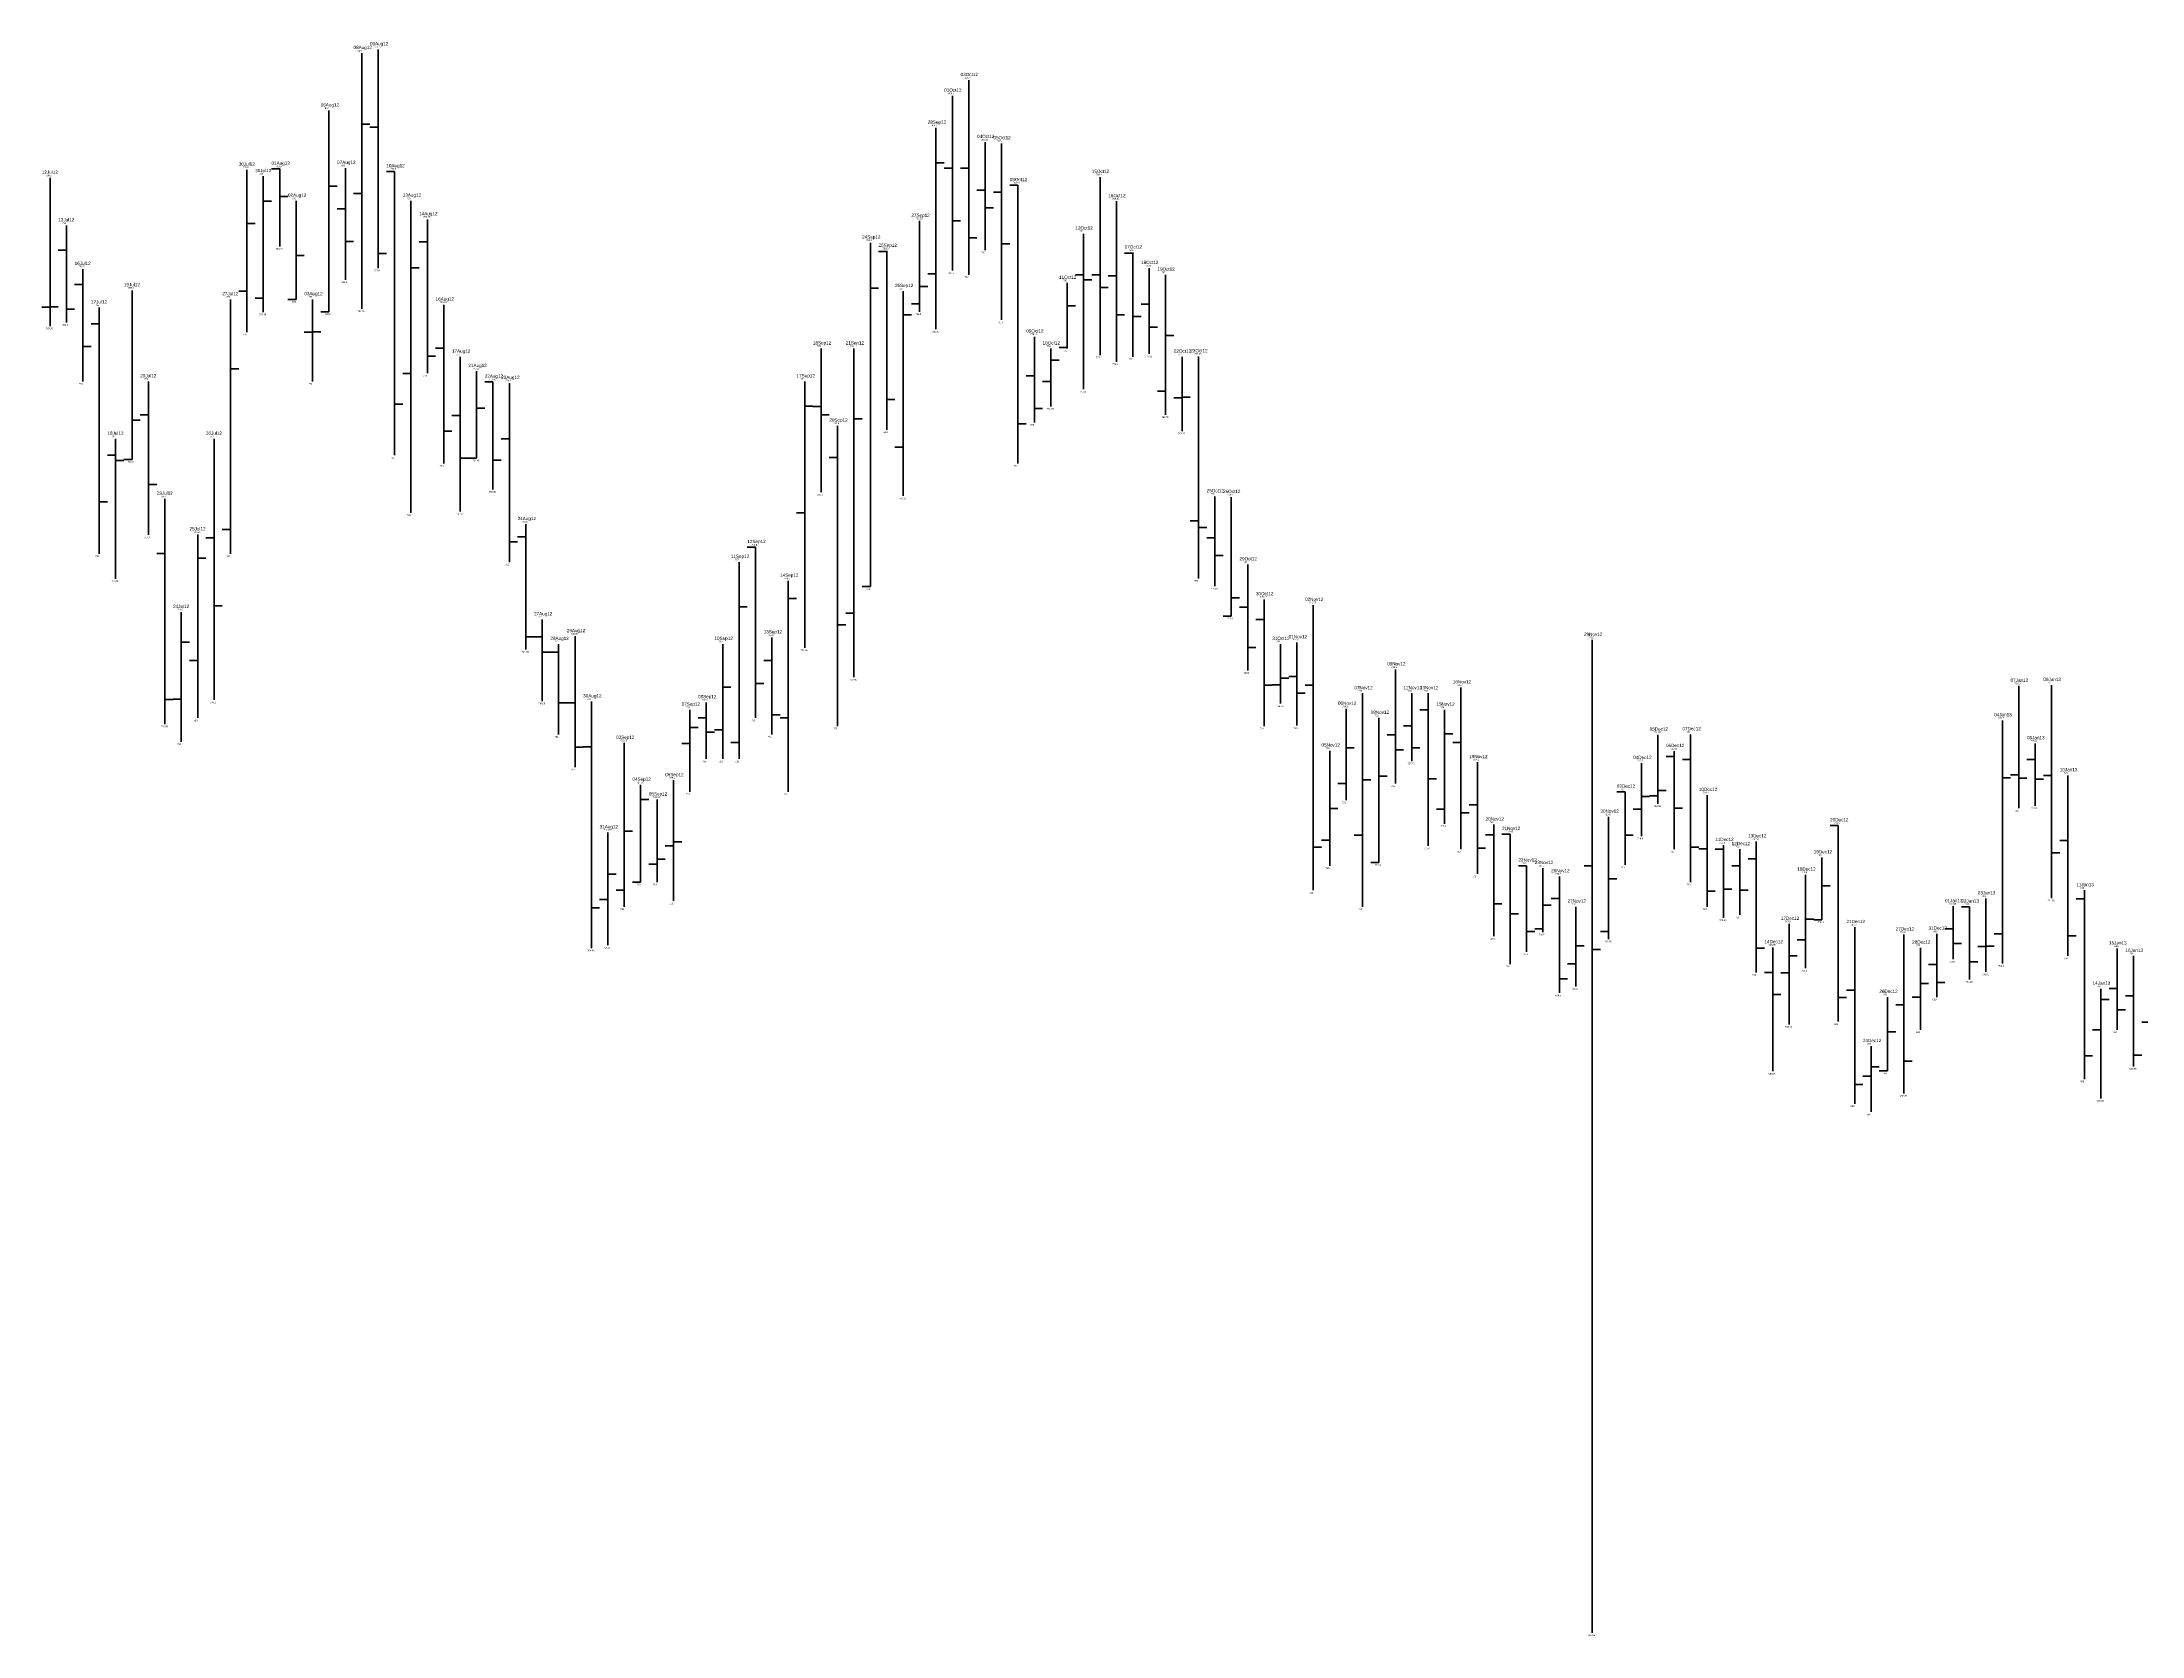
# Model space of a CAD drawing. Header units: inches. Extents: x 0 to 30000, y -20 to 2443.
# Drawn here: x 4358.5 to 4486.5, y 310.6 to 407.7 of the extents above; entities that cross this region are included whole.
import ezdxf

# ---------------------------------------------------------------- set-up
doc = ezdxf.new("R2010")
doc.units = ezdxf.units.IN
doc.header["$MEASUREMENT"] = 0
for name, color, linetype in [('DATE', 7, 'Continuous'), ('Graph', 7, 'Continuous'), ('Rate', 7, 'Continuous')]:
    doc.layers.add(name, color=color, linetype=linetype)
doc.styles.get("Standard").update_dxf_attribs({"font": 'arial.ttf'})

msp = doc.modelspace()

# ---------------------------------------------------------------- linework, layer by layer
at = {"layer": 'Graph', "color": 1, "lineweight": 35}
for p, q in [((4379, 407.225), (4379, 393.9)), ((4415, 405.35), (4415, 393.5)), ((4414, 404.4), (4414, 393.75)), ((4379, 402.5), (4378.5, 402.5)), ((4416, 401.575), (4416, 395)), ((4417, 401.5), (4417, 390.75)), ((4373, 399.95), (4372.5, 399.95)), ((4373, 399.95), (4373, 395.225)), ((4377, 400), (4377, 393.2)), ((4380, 399.8), (4379.5, 399.8)), ((4380, 399.8), (4380, 382.5)), ((4414, 400), (4413.5, 400)), ((4415, 400), (4414.5, 400)), ((4423, 399.45), (4423, 388.6)), ((4373, 398.275), (4373.5, 398.275)), ((4416, 398.65), (4415.5, 398.65)), ((4417, 398.525), (4416.5, 398.525)), ((4418, 398.95), (4417.5, 398.95)), ((4418, 398.95), (4418, 382)), ((4377, 397.525), (4376.5, 397.525)), ((4382, 396.875), (4382, 387.5)), ((4416, 397.575), (4416.5, 397.575)), ((4424, 397.975), (4424, 388.2)), ((4360, 396.5), (4360, 390.6)), ((4377, 395.525), (4377.5, 395.525)), ((4414, 396.775), (4414.5, 396.775)), ((4415, 395.75), (4415.5, 395.75)), ((4422, 396), (4422, 386.525)), ((4360, 395), (4359.5, 395)), ((4379, 394.8), (4379.5, 394.8)), ((4382, 395.5), (4381.5, 395.5)), ((4410, 394.925), (4409.5, 394.925)), ((4410, 394.95), (4410, 384.05)), ((4417, 395.375), (4417.5, 395.375)), ((4425, 394.825), (4424.5, 394.825)), ((4425, 394.85), (4425, 388.5)), ((4361, 393.85), (4361, 387)), ((4422, 393.5), (4421.5, 393.5)), ((4422, 393.2), (4422.5, 393.2)), ((4423, 393.5), (4422.5, 393.5)), ((4424, 393.425), (4423.5, 393.425)), ((4426, 393.9), (4426, 388.675)), ((4361, 392.9), (4360.5, 392.9)), ((4423, 392.725), (4423.5, 392.725)), ((4426, 391.7), (4425.5, 391.7)), ((4360, 391.4), (4360.5, 391.4)), ((4362, 390.5), (4361.5, 390.5)), ((4362, 391.5), (4362, 376.5)), ((4383, 391.675), (4383, 382)), ((4424, 391.05), (4424.5, 391.05)), ((4425, 390.95), (4425.5, 390.95)), ((4361, 389.125), (4361.5, 389.125)), ((4419, 389.725), (4419, 384.5)), ((4426, 390.3), (4426.5, 390.3)), ((4382, 388.55), (4382.5, 388.55)), ((4383, 389.025), (4382.5, 389.025)), ((4384, 388.5), (4384, 379.075)), ((4406, 389), (4406, 380.25)), ((4429, 388.525), (4429, 375)), ((4365, 387), (4365, 377.65)), ((4386, 386.975), (4385.5, 386.975)), ((4386, 386.975), (4386, 380.425)), ((4387, 386.9), (4387, 376)), ((4419, 387.35), (4418.5, 387.35)), ((4380, 385.625), (4380.5, 385.625)), ((4406, 385.475), (4405.5, 385.475)), ((4410, 385.9), (4410.5, 385.9)), ((4419, 385.35), (4419.5, 385.35)), ((4365, 384.975), (4364.5, 384.975)), ((4384, 384.925), (4383.5, 384.925)), ((4406, 384.975), (4406.5, 384.975)), ((4407, 384.3), (4407, 366)), ((4418, 384.425), (4418.5, 384.425)), ((4363, 383.5), (4363, 374.975)), ((4369, 383.5), (4369, 367.6)), ((4383, 383.975), (4383.5, 383.975)), ((4387, 383.5), (4386.5, 383.5)), ((4363, 382.5), (4362.5, 382.5)), ((4363, 382.175), (4363.5, 382.175)), ((4384, 382.325), (4384.5, 382.325)), ((4386, 382.2), (4386.5, 382.2)), ((4407, 382.375), (4406.5, 382.375)), ((4365, 380.725), (4365.5, 380.725)), ((4362, 379.675), (4362.5, 379.675)), ((4366, 379.85), (4366, 366.125)), ((4430, 380), (4430, 374.525)), ((4388, 378.3), (4388, 370.675)), ((4429, 378.5), (4428.5, 378.5)), ((4429, 378.1), (4429.5, 378.1)), ((4366, 376.525), (4365.5, 376.525)), ((4369, 377.475), (4368.5, 377.475)), ((4387, 377.225), (4387.5, 377.225)), ((4388, 377.525), (4387.5, 377.525)), ((4402, 376.9), (4401.5, 376.9)), ((4402, 376.9), (4402, 366.5)), ((4430, 377.475), (4429.5, 377.475)), ((4430, 376.4), (4430.5, 376.4)), ((4432, 375.85), (4432, 369.4)), ((4369, 373.325), (4369.5, 373.325)), ((4389, 372.5), (4389, 367.525)), ((4432, 373.25), (4431.5, 373.25)), ((4433, 372.5), (4432.5, 372.5)), ((4433, 373.725), (4433, 366)), ((4436, 373.375), (4436, 356)), ((4388, 371.45), (4388.5, 371.45)), ((4389, 371.45), (4388.5, 371.45)), ((4391, 371.475), (4391, 363.5)), ((4403, 371.4), (4403, 365.5)), ((4407, 372.175), (4407.5, 372.175)), ((4453, 371.25), (4453, 310.775)), ((4389, 370.5), (4389.5, 370.5)), ((4390, 370.5), (4389.5, 370.5)), ((4390, 371), (4390, 365.5)), ((4403, 370), (4402.5, 370)), ((4432, 370.8), (4432.5, 370.8)), ((4435, 371.1), (4435, 366.05)), ((4435, 369.025), (4434.5, 369.025)), ((4441, 369.45), (4441, 362.5)), ((4366, 367.625), (4366.5, 367.625)), ((4390, 367.425), (4390.5, 367.425)), ((4391, 367.425), (4390.5, 367.425)), ((4392, 367.5), (4392, 352.475)), ((4399, 367.45), (4399, 364)), ((4402, 368.6), (4402.5, 368.6)), ((4433, 368.5), (4433.5, 368.5)), ((4435, 368), (4435.5, 368)), ((4436, 368.5), (4435.5, 368.5)), ((4442, 368), (4442, 363.875)), ((4443, 368), (4443, 358.7)), ((4445, 368.35), (4445, 358.5)), ((4479, 368.45), (4479, 361)), ((4481, 368.5), (4481, 355.525)), ((4399, 366.5), (4398.5, 366.5)), ((4403, 366.7), (4403.5, 366.7)), ((4443, 367), (4442.5, 367)), ((4399, 365.625), (4399.5, 365.625)), ((4441, 365.475), (4440.5, 365.475)), ((4442, 366.025), (4441.5, 366.025)), ((4445, 365), (4444.5, 365)), ((4459, 365.5), (4459, 356.5)), ((4480, 364.95), (4480, 361.15)), ((4391, 364.725), (4391.5, 364.725)), ((4392, 364.75), (4391.5, 364.75)), ((4441, 364.55), (4441.5, 364.55)), ((4442, 364.675), (4442.5, 364.675)), ((4446, 363.8), (4446, 357)), ((4458, 364.15), (4457.5, 364.15)), ((4458, 364.475), (4458, 358.5)), ((4459, 363.975), (4458.5, 363.975)), ((4480, 363.975), (4479.5, 363.975)), ((4443, 362.8), (4443.5, 362.8)), ((4479, 363.025), (4478.5, 363.025)), ((4479, 362.825), (4479.5, 362.825)), ((4480, 362.775), (4480.5, 362.775)), ((4481, 363), (4480.5, 363)), ((4482, 363), (4482, 352)), ((4446, 361.2), (4445.5, 361.2)), ((4455, 362), (4454.5, 362)), ((4455, 362), (4455, 357.55)), ((4458, 361), (4458.5, 361)), ((4460, 361.8), (4460, 355)), ((4445, 360.725), (4445.5, 360.725)), ((4447, 360), (4447, 353.2)), ((4468, 359.95), (4467.5, 359.95)), ((4468, 359.95), (4468, 348)), ((4436, 358.625), (4436.5, 358.625)), ((4446, 358.575), (4446.5, 358.575)), ((4447, 359.375), (4446.5, 359.375)), ((4448, 359.425), (4447.5, 359.425)), ((4448, 359.425), (4448, 351.5)), ((4455, 359.35), (4455.5, 359.35)), ((4459, 358.625), (4459.5, 358.625)), ((4460, 358.525), (4459.5, 358.525)), ((4461, 358.5), (4460.5, 358.5)), ((4461, 358.75), (4461, 354.325)), ((4462, 358.5), (4462, 354.5)), ((4463, 358.975), (4463, 351)), ((4482, 359.025), (4481.5, 359.025)), ((4449, 357.5), (4448.5, 357.5)), ((4449, 357.5), (4449, 352.25)), ((4453, 357.5), (4452.5, 357.5)), ((4462, 357.5), (4461.5, 357.5)), ((4463, 357.925), (4462.5, 357.925)), ((4481, 358.275), (4481.5, 358.275)), ((4451, 356.85), (4451, 349.75)), ((4460, 355.95), (4460.5, 355.95)), ((4461, 356.075), (4461.5, 356.075)), ((4462, 356), (4462.5, 356)), ((4483, 356), (4483, 344.5)), ((4392, 354.925), (4392.5, 354.925)), ((4447, 355.175), (4447.5, 355.175)), ((4448, 354.575), (4448.5, 354.575)), ((4451, 355.5), (4450.5, 355.5)), ((4475, 355.025), (4475, 351.8)), ((4476, 355), (4475.5, 355)), ((4476, 355), (4476, 350.575)), ((4483, 355.475), (4482.5, 355.475)), ((4449, 353.5), (4449.5, 353.5)), ((4469, 353.75), (4469, 343)), ((4472, 353.3), (4472, 343.625)), ((4474, 353.35), (4474, 349.5)), ((4475, 353.65), (4474.5, 353.65)), ((4453, 352.4), (4453.5, 352.4)), ((4463, 352.475), (4463.5, 352.475)), ((4464, 352.525), (4464, 344.975)), ((4475, 352.75), (4475.5, 352.75)), ((4482, 353.225), (4482.5, 353.225)), ((4485, 352.45), (4485, 347.5)), ((4486, 352), (4486, 345.275)), ((4464, 351), (4463.5, 351)), ((4474, 351.475), (4473.5, 351.475)), ((4476, 351.65), (4476.5, 351.65)), ((4451, 350.6), (4451.5, 350.6)), ((4464, 349.65), (4464.5, 349.65)), ((4468, 349.475), (4468.5, 349.475)), ((4469, 349.925), (4468.5, 349.925)), ((4474, 350.375), (4474.5, 350.375)), ((4485, 350.025), (4484.5, 350.025)), ((4486, 349.575), (4485.5, 349.575)), ((4472, 349.025), (4471.5, 349.025)), ((4485, 348.725), (4485.5, 348.725)), ((4487, 347.975), (4486.5, 347.975)), ((4472, 345.6), (4472.5, 345.6)), ((4483, 345.925), (4483.5, 345.925)), ((4486, 345.95), (4486.5, 345.95)), ((4469, 344.175), (4469.5, 344.175))]:
    msp.add_line(p, q, dxfattribs=at)
at = {"layer": 'Graph', "color": 3, "lineweight": 35}
for p, q in [((4378, 407), (4378, 391.425)), ((4376, 403.5), (4376, 391.25)), ((4378, 402.675), (4378.5, 402.675)), ((4413, 402.45), (4413, 390.175)), ((4359, 399.4), (4359, 390.375)), ((4371, 399.9), (4371, 390)), ((4372, 399.5), (4372, 391.225)), ((4413, 400.325), (4413.5, 400.325)), ((4376, 398.9), (4376.5, 398.9)), ((4378, 398.45), (4377.5, 398.45)), ((4372, 397.975), (4372.5, 397.975)), ((4374, 398), (4374, 392)), ((4381, 398), (4381, 379)), ((4371, 396.625), (4371.5, 396.625)), ((4412, 396.775), (4412, 391.25)), ((4374, 394.675), (4374.5, 394.675)), ((4409, 395.45), (4409, 374.5)), ((4381, 393.925), (4381.5, 393.925)), ((4413, 393.55), (4412.5, 393.55)), ((4421, 393), (4421, 389)), ((4427, 393.5), (4427, 384.975)), ((4364, 392.55), (4364, 382.25)), ((4370, 392), (4370, 376.5)), ((4371, 392.5), (4370.5, 392.5)), ((4372, 392.075), (4371.5, 392.075)), ((4374, 392), (4373.5, 392)), ((4375, 392), (4375, 387)), ((4409, 392.675), (4409.5, 392.675)), ((4411, 392.5), (4411, 380.025)), ((4412, 391.725), (4411.5, 391.725)), ((4412, 392.775), (4412.5, 392.775)), ((4359, 391.525), (4358.5, 391.525)), ((4359, 391.55), (4359.5, 391.55)), ((4376, 391.25), (4375.5, 391.25)), ((4411, 391.05), (4411.5, 391.05)), ((4421, 391.6), (4421.5, 391.6)), ((4375, 390), (4374.5, 390)), ((4375, 390.025), (4375.5, 390.025)), ((4427, 389.8), (4427.5, 389.8)), ((4408, 389), (4408, 368.975)), ((4420, 389), (4420, 385.475)), ((4420, 388.3), (4420.5, 388.3)), ((4421, 389.075), (4420.5, 389.075)), ((4428, 388.5), (4428, 383.975)), ((4370, 387.775), (4370.5, 387.775)), ((4381, 387.475), (4380.5, 387.475)), ((4385, 387.625), (4385, 382.325)), ((4405, 387), (4405, 370.775)), ((4420, 387), (4419.5, 387)), ((4385, 385.375), (4385.5, 385.375)), ((4405, 385.5), (4405.5, 385.5)), ((4427, 386.4), (4426.5, 386.4)), ((4428, 386), (4427.5, 386)), ((4428, 386.05), (4428.5, 386.05)), ((4364, 384.65), (4364.5, 384.65)), ((4408, 384.725), (4408.5, 384.725)), ((4411, 383), (4410.5, 383)), ((4364, 382.25), (4363.5, 382.25)), ((4385, 382.325), (4384.5, 382.325)), ((4405, 379), (4404.5, 379)), ((4431, 379.95), (4431, 372.7)), ((4368, 377.675), (4368, 366.5)), ((4370, 377.975), (4369.5, 377.975)), ((4368, 376.225), (4368.5, 376.225)), ((4401, 376), (4401, 364)), ((4404, 374.85), (4404, 362)), ((4404, 373.775), (4404.5, 373.775)), ((4409, 374.5), (4408.5, 374.5)), ((4431, 373.825), (4431.5, 373.825)), ((4367, 372.95), (4367, 365.05)), ((4401, 373.275), (4401.5, 373.275)), ((4408, 372.875), (4407.5, 372.875)), ((4431, 372.7), (4430.5, 372.7)), ((4367, 371.125), (4367.5, 371.125)), ((4368, 370), (4367.5, 370)), ((4400, 371), (4400, 364)), ((4434, 371), (4434, 367.375)), ((4434, 368.925), (4434.5, 368.925)), ((4367, 367.65), (4366.5, 367.65)), ((4400, 368.375), (4400.5, 368.375)), ((4434, 368.525), (4433.5, 368.525)), ((4439, 368), (4439, 355)), ((4398, 367), (4398, 362)), ((4404, 366.5), (4403.5, 366.5)), ((4438, 367.05), (4438, 361.5)), ((4440, 366.5), (4440, 357.7)), ((4444, 367), (4444, 360.05)), ((4478, 366.35), (4478, 351.55)), ((4394, 364.975), (4394, 355)), ((4398, 364.95), (4397.5, 364.95)), ((4398, 365.925), (4398.5, 365.925)), ((4400, 365.775), (4399.5, 365.775)), ((4401, 365), (4400.5, 365)), ((4444, 365.525), (4444.5, 365.525)), ((4457, 365.475), (4457, 361.275)), ((4437, 364.5), (4437, 357.5)), ((4438, 364.675), (4438.5, 364.675)), ((4456, 363.75), (4456, 359.3)), ((4395, 362.425), (4395, 356.5)), ((4397, 362.7), (4397, 355.35)), ((4438, 362.5), (4437.5, 362.5)), ((4439, 362.725), (4439.5, 362.725)), ((4440, 362.95), (4440.5, 362.95)), ((4478, 362.85), (4478.5, 362.85)), ((4395, 361.525), (4395.5, 361.525)), ((4396, 361.525), (4396, 356.5)), ((4437, 360.975), (4437.5, 360.975)), ((4456, 361.725), (4456.5, 361.725)), ((4457, 361.75), (4456.5, 361.75)), ((4457, 362.075), (4457.5, 362.075)), ((4444, 360.95), (4443.5, 360.95)), ((4454, 360.475), (4454, 353.025)), ((4456, 360.95), (4455.5, 360.95)), ((4393, 359.525), (4393, 352.65)), ((4394, 359.6), (4394.5, 359.6)), ((4397, 358.7), (4396.5, 358.7)), ((4397, 358.95), (4397.5, 358.95)), ((4437, 359.05), (4436.5, 359.05)), ((4439, 359.35), (4438.5, 359.35)), ((4396, 357.6), (4395.5, 357.6)), ((4396, 357.9), (4396.5, 357.9)), ((4440, 357.7), (4439.5, 357.7)), ((4450, 357.35), (4450, 353.45)), ((4467, 358), (4467, 354.2)), ((4393, 356.975), (4393.5, 356.975)), ((4394, 356), (4393.5, 356)), ((4395, 356.5), (4394.5, 356.5)), ((4454, 356.7), (4454.5, 356.7)), ((4466, 356.95), (4466, 351.25)), ((4467, 356.275), (4467.5, 356.275)), ((4393, 355.45), (4392.5, 355.45)), ((4450, 355.1), (4450.5, 355.1)), ((4452, 355), (4452, 350.15)), ((4477, 355.5), (4477, 351.025)), ((4450, 353.65), (4449.5, 353.65)), ((4454, 353.5), (4453.5, 353.5)), ((4465, 353.95), (4465, 347.825)), ((4466, 354.25), (4466.5, 354.25)), ((4467, 354.2), (4466.5, 354.2)), ((4478, 353.35), (4477.5, 353.35)), ((4452, 352.625), (4452.5, 352.625)), ((4465, 352), (4465.5, 352)), ((4466, 352.975), (4465.5, 352.975)), ((4473, 352.5), (4473, 347.5)), ((4477, 352.575), (4476.5, 352.575)), ((4477, 352.6), (4477.5, 352.6)), ((4452, 351.525), (4451.5, 351.525)), ((4465, 350.975), (4464.5, 350.975)), ((4471, 349.5), (4471, 345)), ((4473, 349.5), (4472.5, 349.5)), ((4473, 350.325), (4473.5, 350.325)), ((4484, 350), (4484, 343.325)), ((4484, 349.35), (4484.5, 349.35)), ((4471, 347.375), (4471.5, 347.375)), ((4484, 347.5), (4483.5, 347.5)), ((4470, 346.5), (4470, 342.5)), ((4470, 344.675), (4469.5, 344.675)), ((4470, 345.25), (4470.5, 345.25)), ((4471, 345), (4470.5, 345))]:
    msp.add_line(p, q, dxfattribs=at)

# ---------------------------------------------------------------- texts
at = {"layer": 'DATE'}
for s, p in [('08Aug12', (4377.5, 407.25)), ('09Aug12', (4378.5, 407.475)), ('03Oct12', (4414.5, 405.6)), ('01Oct12', (4413.5, 404.65)), ('06Aug12', (4375.5, 403.75)), ('28Sep12', (4412.5, 402.7)), ('04Oct12', (4415.5, 401.825)), ('05Oct12', (4416.5, 401.75)), ('12Jul12', (4358.5, 399.65)), ('30Jul12', (4370.5, 400.15)), ('31Jul12', (4371.5, 399.75)), ('01Aug12', (4372.5, 400.2)), ('07Aug12', (4376.5, 400.25)), ('10Aug12', (4379.5, 400.05)), ('08Oct12', (4417.5, 399.2)), ('15Oct12', (4422.5, 399.7)), ('02Aug12', (4373.5, 398.25)), ('13Aug12', (4380.5, 398.25)), ('16Oct12', (4423.5, 398.225)), ('13Jul12', (4359.5, 396.75)), ('14Aug12', (4381.5, 397.125)), ('27Sep12', (4411.5, 397.025)), ('24Sep12', (4408.5, 395.7)), ('12Oct12', (4421.5, 396.25)), ('16Jul12', (4360.5, 394.1)), ('25Sep12', (4409.5, 395.2)), ('17Oct12', (4424.5, 395.1)), ('18Oct12', (4425.5, 394.15)), ('19Jul12', (4363.5, 392.8)), ('11Oct12', (4420.5, 393.25)), ('19Oct12', (4426.5, 393.75)), ('17Jul12', (4361.5, 391.75)), ('27Jul12', (4369.5, 392.25)), ('03Aug12', (4374.5, 392.25)), ('16Aug12', (4382.5, 391.925)), ('26Sep12', (4410.5, 392.75)), ('18Sep12', (4405.5, 389.25)), ('21Sep12', (4407.5, 389.25)), ('09Oct12', (4418.5, 389.975)), ('10Oct12', (4419.5, 389.25)), ('17Aug12', (4383.5, 388.75)), ('21Aug12', (4384.5, 387.875)), ('22Oct12', (4427.5, 388.75)), ('23Oct12', (4428.5, 388.775)), ('20Jul12', (4364.5, 387.25)), ('22Aug12', (4385.5, 387.225)), ('23Aug12', (4386.5, 387.15)), ('17Sep12', (4404.5, 387.25)), ('20Sep12', (4406.5, 384.55)), ('18Jul12', (4362.5, 383.75)), ('26Jul12', (4368.5, 383.75)), ('23Jul12', (4365.5, 380.1)), ('25Oct12', (4429.5, 380.25)), ('26Oct12', (4430.5, 380.2)), ('25Jul12', (4367.5, 377.925)), ('24Aug12', (4387.5, 378.55)), ('11Sep12', (4400.5, 376.25)), ('12Sep12', (4401.5, 377.15)), ('14Sep12', (4403.5, 375.1)), ('29Oct12', (4431.5, 376.1)), ('30Oct12', (4432.5, 373.975)), ('02Nov12', (4435.5, 373.625)), ('24Jul12', (4366.5, 373.2)), ('27Aug12', (4388.5, 372.75)), ('28Aug12', (4389.5, 371.25)), ('29Aug12', (4390.5, 371.725)), ('10Sep12', (4399.5, 371.25)), ('13Sep12', (4402.5, 371.65)), ('31Oct12', (4433.5, 371.25)), ('01Nov12', (4434.5, 371.35)), ('29Nov12', (4452.5, 371.5)), ('09Nov12', (4440.5, 369.7)), ('16Nov12', (4444.5, 368.6)), ('07Jan13', (4478.5, 368.7)), ('09Jan13', (4480.5, 368.75)), ('30Aug12', (4391.5, 367.75)), ('07Sep12', (4397.5, 367.25)), ('08Sep12', (4398.5, 367.7)), ('06Nov12', (4437.5, 367.3)), ('07Nov12', (4438.5, 368.25)), ('12Nov12', (4441.5, 368.25)), ('13Nov12', (4442.5, 368.25)), ('15Nov12', (4443.5, 367.25)), ('08Nov12', (4439.5, 366.75)), ('04Jan13', (4477.5, 366.6)), ('03Sep12', (4393.5, 365.225)), ('05Nov12', (4436.5, 364.75)), ('05Dec12', (4456.5, 365.725)), ('06Dec12', (4457.5, 364.725)), ('07Dec12', (4458.5, 365.75)), ('08Jan13', (4479.5, 365.2)), ('19Nov12', (4445.5, 364.05)), ('04Dec12', (4455.5, 364)), ('04Sep12', (4394.5, 362.675)), ('06Sep12', (4396.5, 362.95)), ('03Dec12', (4454.5, 362.25)), ('10Dec12', (4459.5, 362.05)), ('10Jan13', (4481.5, 363.25)), ('05Sep12', (4395.5, 361.775)), ('31Aug12', (4392.5, 359.775)), ('20Nov12', (4446.5, 360.25)), ('21Nov12', (4447.5, 359.675)), ('30Nov12', (4453.5, 360.725)), ('20Dec12', (4467.5, 360.2)), ('11Dec12', (4460.5, 359)), ('12Dec12', (4461.5, 358.75)), ('13Dec12', (4462.5, 359.225)), ('19Dec12', (4466.5, 358.25)), ('22Nov12', (4448.5, 357.75)), ('23Nov12', (4449.5, 357.6)), ('26Nov12', (4450.5, 357.1)), ('18Dec12', (4465.5, 357.2)), ('03Jan13', (4476.5, 355.75)), ('11Jan13', (4482.5, 356.25)), ('27Nov12', (4451.5, 355.25)), ('01Jan13', (4474.5, 355.275)), ('02Jan13', (4475.5, 355.25)), ('17Dec12', (4464.5, 354.2)), ('21Dec12', (4468.5, 354)), ('27Dec12', (4471.5, 353.55)), ('31Dec12', (4473.5, 353.6)), ('14Dec12', (4463.5, 352.775)), ('28Dec12', (4472.5, 352.75)), ('15Jan13', (4484.5, 352.7)), ('16Jan13', (4485.5, 352.25)), ('26Dec12', (4470.5, 349.75)), ('14Jan13', (4483.5, 350.25)), ('24Dec12', (4469.5, 346.75))]:
    msp.add_text(s, height=0.2, dxfattribs=at).set_placement(p)
at = {"layer": 'Rate'}
for s, p in [('814', (4377.75, 407.1)), ('814.45', (4378.75, 407.325)), ('808.8', (4413.75, 404.5)), ('810.7', (4414.75, 405.45)), ('807', (4375.75, 403.6)), ('804.9', (4412.75, 402.55)), ('803.15', (4415.75, 401.675)), ('803', (4416.75, 401.6)), ('798.8', (4358.75, 399.5)), ('799.8', (4370.75, 400)), ('799', (4371.75, 399.6)), ('799.9', (4372.75, 400.05)), ('800', (4376.75, 400.1)), ('799.6', (4379.75, 399.9)), ('798.9', (4422.75, 399.55)), ('796', (4373.75, 398.1)), ('796', (4380.75, 398.1)), ('797.9', (4417.75, 399.05)), ('795.95', (4423.75, 398.075)), ('793.75', (4381.75, 396.975)), ('793.55', (4411.75, 396.875)), ('793', (4359.75, 396.6)), ('790.9', (4408.75, 395.55)), ('792', (4421.75, 396.1)), ('790.45', (4372.75, 395.025)), ('789.9', (4409.75, 395.05)), ('790', (4415.75, 394.8)), ('789.7', (4424.75, 394.95)), ('787.7', (4360.75, 393.95)), ('786.4', (4376.75, 393)), ('787.8', (4378.75, 393.7)), ('787.5', (4413.75, 393.55)), ('787', (4414.75, 393.3)), ('786', (4420.75, 393.1)), ('787.8', (4425.75, 394)), ('787', (4426.75, 393.6)), ('783', (4361.75, 391.6)), ('785.1', (4363.75, 392.65)), ('784', (4369.75, 392.1)), ('784', (4373.75, 391.8)), ('784', (4374.75, 392.1)), ('783.35', (4382.75, 391.775)), ('785', (4410.75, 392.6)), ('781.2', (4359.75, 390.4)), ('782.45', (4371.75, 391.025)), ('782.5', (4375.75, 391.05)), ('782.85', (4377.75, 391.225)), ('782.5', (4411.75, 391.05)), ('781.5', (4416.75, 390.55)), ('780.75', (4358.75, 390.175)), ('780', (4370.75, 389.8)), ('778', (4405.75, 389.1)), ('778', (4407.75, 389.1)), ('780.35', (4412.75, 389.975)), ('779.45', (4418.75, 389.825)), ('778', (4419.75, 389.1)), ('777', (4383.75, 388.6)), ('778', (4420.75, 388.8)), ('777.2', (4422.75, 388.4)), ('776.4', (4423.75, 388)), ('777', (4424.75, 388.3)), ('777.35', (4425.75, 388.475)), ('777', (4427.75, 388.6)), ('777.05', (4428.75, 388.625)), ('774', (4360.75, 386.8)), ('774', (4364.75, 387.1)), ('774', (4374.75, 386.8)), ('775', (4381.75, 387.3)), ('775.25', (4384.75, 387.725)), ('773.95', (4385.75, 387.075)), ('773.8', (4386.75, 387)), ('774', (4404.75, 387.1)), ('770.95', (4419.75, 385.275)), ('773.05', (4421.75, 386.325)), ('768.6', (4406.75, 384.4)), ('769', (4418.75, 384.3)), ('769.95', (4426.75, 384.775)), ('767', (4362.75, 383.6)), ('767', (4368.75, 383.6)), ('768.1', (4409.75, 383.85)), ('767.95', (4427.75, 383.775)), ('764.5', (4363.75, 382.05)), ('765', (4379.75, 382.3)), ('764', (4382.75, 381.8)), ('764.65', (4384.75, 382.125)), ('764', (4417.75, 381.8)), ('760.85', (4385.75, 380.225)), ('760', (4429.75, 380.1)), ('759.7', (4365.75, 379.95)), ('758', (4380.75, 378.8)), ('758.15', (4383.75, 378.875)), ('760.5', (4405.75, 380.05)), ('760.05', (4410.75, 379.825)), ('759.9', (4430.75, 380.05)), ('755.35', (4367.75, 377.775)), ('756.6', (4387.75, 378.4)), ('753', (4361.75, 376.3)), ('755.3', (4364.75, 377.45)), ('753', (4369.75, 376.3)), ('753.8', (4401.75, 377)), ('752', (4386.75, 375.8)), ('752', (4400.75, 376.1)), ('749.7', (4403.75, 374.95)), ('751.7', (4431.75, 375.95)), ('749.95', (4362.75, 374.775)), ('749', (4408.75, 374.3)), ('750', (4428.75, 374.8)), ('749.05', (4429.75, 374.325)), ('747.45', (4432.75, 373.825)), ('745.9', (4366.75, 373.05)), ('745', (4388.75, 372.6)), ('745.4', (4430.75, 372.5)), ('746.75', (4435.75, 373.475)), ('742', (4389.75, 371.1)), ('742.95', (4390.75, 371.575)), ('742', (4399.75, 371.1)), ('742.8', (4402.75, 371.5)), ('742', (4433.75, 371.1)), ('742.2', (4434.75, 371.2)), ('742.5', (4452.75, 371.35)), ('741.35', (4387.75, 370.475)), ('741.55', (4404.75, 370.575)), ('737.95', (4407.75, 368.775)), ('738.8', (4431.75, 369.2)), ('738.9', (4440.75, 369.55)), ('736.9', (4478.75, 368.55)), ('737', (4480.75, 368.6)), ('735.2', (4368.75, 367.4)), ('735.05', (4388.75, 367.325)), ('735', (4391.75, 367.6)), ('734.9', (4398.75, 367.55)), ('736', (4438.75, 368.1)), ('736', (4441.75, 368.1)), ('736', (4442.75, 368.1)), ('736.7', (4444.75, 368.45)), ('733', (4367.75, 366.3)), ('734', (4397.75, 367.1)), ('733', (4401.75, 366.3)), ('734.75', (4433.75, 367.175)), ('734.1', (4437.75, 367.15)), ('733', (4439.75, 366.6)), ('734', (4443.75, 367.1)), ('732.7', (4477.75, 366.45)), ('732.25', (4365.75, 365.925)), ('730.1', (4366.75, 364.85)), ('731', (4389.75, 365.3)), ('729.95', (4393.75, 365.075)), ('731', (4402.75, 365.3)), ('732', (4406.75, 365.8)), ('732', (4432.75, 365.8)), ('732.1', (4434.75, 365.85)), ('730.95', (4456.75, 365.575)), ('731', (4458.75, 365.6)), ('729.9', (4479.75, 365.05)), ('728', (4398.75, 363.8)), ('728', (4399.75, 363.8)), ('728', (4400.75, 363.8)), ('729', (4436.75, 364.6)), ('727.75', (4441.75, 363.675)), ('727.6', (4445.75, 363.9)), ('727.5', (4455.75, 363.85)), ('728.95', (4457.75, 364.575)), ('727', (4390.75, 363.3)), ('724.85', (4394.75, 362.525)), ('725.4', (4396.75, 362.8)), ('725', (4440.75, 362.3)), ('726', (4481.75, 363.1)), ('723.05', (4395.75, 361.625)), ('724', (4397.75, 361.8)), ('724', (4403.75, 361.8)), ('723', (4437.75, 361.3)), ('724', (4454.75, 362.1)), ('722.55', (4456.75, 361.075)), ('723.6', (4459.75, 361.9)), ('722.3', (4479.75, 360.95)), ('719.05', (4392.75, 359.625)), ('720.1', (4443.75, 359.85)), ('720', (4446.75, 360.1)), ('720.95', (4453.75, 360.575)), ('719.9', (4467.75, 360.05)), ('722', (4478.75, 360.8)), ('717.4', (4442.75, 358.5)), ('717', (4444.75, 358.3)), ('718.85', (4447.75, 359.525)), ('718.6', (4455.75, 359.1)), ('717', (4457.75, 358.3)), ('717.5', (4460.75, 358.85)), ('717', (4461.75, 358.6)), ('717.95', (4462.75, 359.075)), ('715', (4436.75, 357.3)), ('715.4', (4439.75, 357.5)), ('715', (4448.75, 357.6)), ('714.7', (4449.75, 357.45)), ('715.1', (4454.75, 357.35)), ('713.9', (4465.75, 357.05)), ('716', (4466.75, 358.1)), ('713', (4394.75, 356.3)), ('713', (4395.75, 356.3)), ('712', (4435.75, 355.8)), ('714', (4445.75, 356.8)), ('713.7', (4450.75, 356.95)), ('713', (4458.75, 356.3)), ('712', (4482.75, 356.1)), ('710', (4393.75, 354.8)), ('710.7', (4396.75, 355.15)), ('710', (4438.75, 354.8)), ('710', (4451.75, 355.1)), ('710', (4459.75, 354.8)), ('710.05', (4474.75, 355.125)), ('710', (4475.75, 355.1)), ('711', (4476.75, 355.6)), ('711.05', (4480.75, 355.325)), ('706.9', (4449.75, 353.25)), ('708.65', (4460.75, 354.125)), ('709', (4461.75, 354.3)), ('707.9', (4464.75, 354.05)), ('708.4', (4466.75, 354)), ('707.5', (4468.75, 353.85)), ('706.6', (4471.75, 353.4)), ('706.7', (4473.75, 353.45)), ('704.95', (4391.75, 352.275)), ('705.3', (4392.75, 352.45)), ('706.4', (4446.75, 353)), ('704.5', (4448.75, 352.05)), ('706.05', (4453.75, 352.825)), ('705.05', (4463.75, 352.625)), ('705', (4472.75, 352.6)), ('704.9', (4484.75, 352.55)), ('704', (4485.75, 352.1)), ('703', (4447.75, 351.3)), ('702', (4462.75, 350.8)), ('702.5', (4465.75, 351.05)), ('703.6', (4474.75, 351.6)), ('702.05', (4476.75, 350.825)), ('703.1', (4477.75, 351.35)), ('704', (4481.75, 351.8)), ('699.5', (4450.75, 349.55)), ('700.3', (4451.75, 349.95)), ('699', (4470.75, 349.6)), ('701.15', (4475.75, 350.375)), ('700', (4483.75, 350.1)), ('699', (4473.75, 349.3)), ('695.65', (4464.75, 347.625)), ('696', (4467.75, 347.8)), ('695', (4472.75, 347.3)), ('695', (4484.75, 347.3)), ('693', (4469.75, 346.6)), ('689.95', (4463.75, 344.775)), ('690', (4470.75, 344.8)), ('689', (4482.75, 344.3)), ('690.55', (4485.75, 345.075)), ('687.25', (4471.75, 343.425)), ('686.65', (4483.75, 343.125)), ('686', (4468.75, 342.8)), ('685', (4469.75, 342.3)), ('621.55', (4452.75, 310.575))]:
    msp.add_text(s, height=0.1, dxfattribs=at).set_placement(p)

doc.saveas('drawing.dxf')
